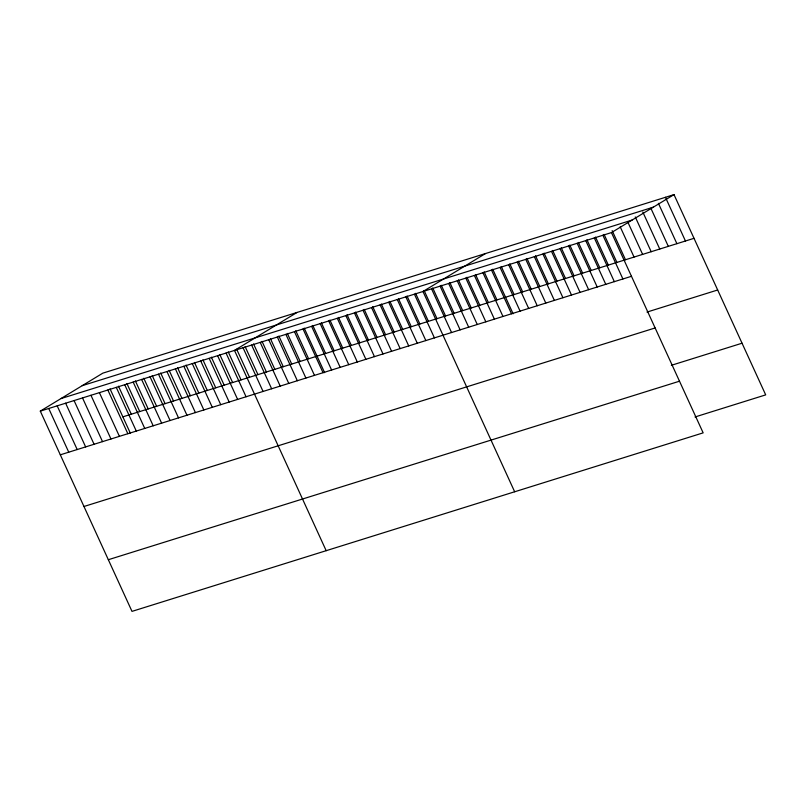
<?xml version="1.0" encoding="UTF-8"?>
<svg xmlns="http://www.w3.org/2000/svg" width="806" height="806" viewBox="0 0 806 806"><rect width="100%" height="100%" fill="white"/><g stroke="black" fill="none" stroke-linecap="round" stroke-linejoin="round"><path stroke-width="1.21" d="M40.3 411.12L611.462 232.591L703.154 432.862L131.993 611.381L40.3 411.12L102.846 373.138L674.007 194.619L765.7 394.88L695.014 416.974M297.041 312.446L234.496 350.419L326.178 550.689M485.524 253.527L422.979 291.51L514.661 491.771M611.462 232.591L674.007 194.619M82.212 385.671L653.374 207.152M60.944 398.587L632.106 220.058M122.865 416.843L694.026 238.324M60.309 454.826L631.471 276.297M646.996 312.073L717.672 289.989M83.965 506.49L655.127 327.961M671.368 365.309L742.044 343.215M108.336 559.717L679.498 381.198M665.444 197.289L685.453 240.994M658.411 203.334L676.889 243.674M650.875 208.25L668.315 246.354M642.825 212.049L659.751 249.034M635.279 216.965L651.188 251.714M627.743 221.892L642.614 254.384M620.197 226.808L634.05 257.064M612.147 230.607L625.486 259.744M604.087 234.405L616.912 262.424M602.898 235.271L622.907 278.977M595.523 237.085L608.349 265.103M594.324 237.951L614.333 281.657M586.949 239.765L599.785 267.773M585.76 240.631L605.769 284.337M578.386 242.435L591.211 270.453M577.187 243.311L597.206 287.017M569.822 245.115L582.647 273.133M568.623 245.981L588.632 289.686M561.248 247.795L574.073 275.813M560.059 248.661L580.068 292.366M552.684 250.475L565.51 278.493M551.485 251.341L571.504 295.046M544.121 253.155L556.946 281.163M542.922 254.021L562.931 297.726M535.547 255.824L548.372 283.843M534.358 256.701L554.367 300.406M526.983 258.504L539.808 286.523M525.784 259.371L545.793 303.076M518.409 261.184L531.245 289.203M517.22 262.051L537.229 305.756M509.845 263.864L522.671 291.883M508.657 264.731L528.665 308.436M501.282 266.544L514.107 294.553M500.083 267.411L520.092 311.116M492.708 269.214L513.11 313.766M491.519 270.091L511.528 313.796M484.144 271.894L496.97 299.913M482.945 272.76L502.964 316.466M475.58 274.574L488.406 302.593M474.381 275.44L494.39 319.146M467.006 277.254L479.832 305.273M465.818 278.12L485.827 321.826M458.443 279.934L471.268 307.942M457.244 280.8L477.263 324.506M449.879 282.604L462.704 310.622M448.68 283.47L468.689 327.186M441.305 285.284L454.131 313.302M440.116 286.15L460.125 329.856M432.741 287.964L445.567 315.982M431.542 288.83L451.551 332.535M424.168 290.644L437.003 318.662M415.604 293.324L428.429 321.332M414.415 294.19L434.424 337.895M407.04 295.993L419.866 324.012M405.841 296.86L425.85 340.575M398.466 298.673L411.302 326.692M397.277 299.54L417.286 343.245M389.903 301.353L402.728 329.372M388.704 302.22L408.723 345.925M381.339 304.033L394.164 332.042M380.14 304.9L400.149 348.605M372.765 306.703L385.59 334.722M371.576 307.58L391.585 351.285M364.201 309.383L377.027 337.402M363.002 310.25L383.011 353.955M355.637 312.063L368.463 340.082M354.439 312.93L374.447 356.635M347.064 314.743L359.889 342.762M345.875 315.609L365.884 359.315M338.5 317.423L351.325 345.431M337.301 318.289L357.31 361.995M329.926 320.093L342.762 348.111M328.737 320.969L348.746 364.675M321.362 322.773L334.188 350.791M320.173 323.639L340.182 367.345M312.799 325.453L325.624 353.471M311.6 326.319L331.609 370.025M304.225 328.133L324.627 372.684M303.036 328.999L323.045 372.704M295.782 330.772L308.607 358.791M294.462 331.679L314.481 375.384M287.339 333.412L300.164 361.431M285.898 334.359L305.907 378.064M278.896 336.052L291.722 364.06M277.335 337.029L297.343 380.734M270.453 338.691L283.279 366.7M268.761 339.709L288.77 383.414M262.01 341.331L274.836 369.339M260.197 342.389L280.206 386.094M253.568 343.961L266.393 371.979M251.633 345.069L271.642 388.774M245.125 346.6L257.95 374.619M243.059 347.749L263.068 391.454M236.682 349.24L249.507 377.258M228.239 351.879L241.065 379.898M226.053 353.058L246.062 396.764M219.796 354.519L232.622 382.538M217.61 355.698L237.619 399.403M211.353 357.159L224.179 385.177M209.167 358.338L229.176 402.043M202.911 359.798L215.736 387.817M200.724 360.977L220.733 404.683M194.468 362.438L207.293 390.457M192.281 363.617L212.29 407.322M186.025 365.078L198.85 393.096M183.839 366.256L203.847 409.962M177.582 367.717L190.407 395.736M175.396 368.896L195.405 412.601M169.139 370.357L181.965 398.376M166.953 371.536L186.962 415.241M160.696 372.997L173.522 401.015M158.51 374.175L178.519 417.881M152.253 375.636L165.079 403.655M150.067 376.815L170.076 420.52M143.811 378.276L156.636 406.295M141.614 379.455L161.633 423.16M135.368 380.916L148.193 408.924M133.171 382.094L153.19 425.8M126.925 383.555L139.75 411.564M124.729 384.734L144.748 428.439M118.482 386.195L131.307 414.203M116.286 387.374L136.295 431.079M110.029 388.835L130.431 433.376M107.843 390.003L127.852 433.719M99.4 392.643L119.409 436.348M90.957 395.283L110.966 438.988M82.514 397.922L102.523 441.628M74.071 400.562L94.08 444.267M65.629 403.202L85.638 446.907M57.186 405.841L77.195 449.547M48.743 408.481L68.752 452.186"/></g></svg>
